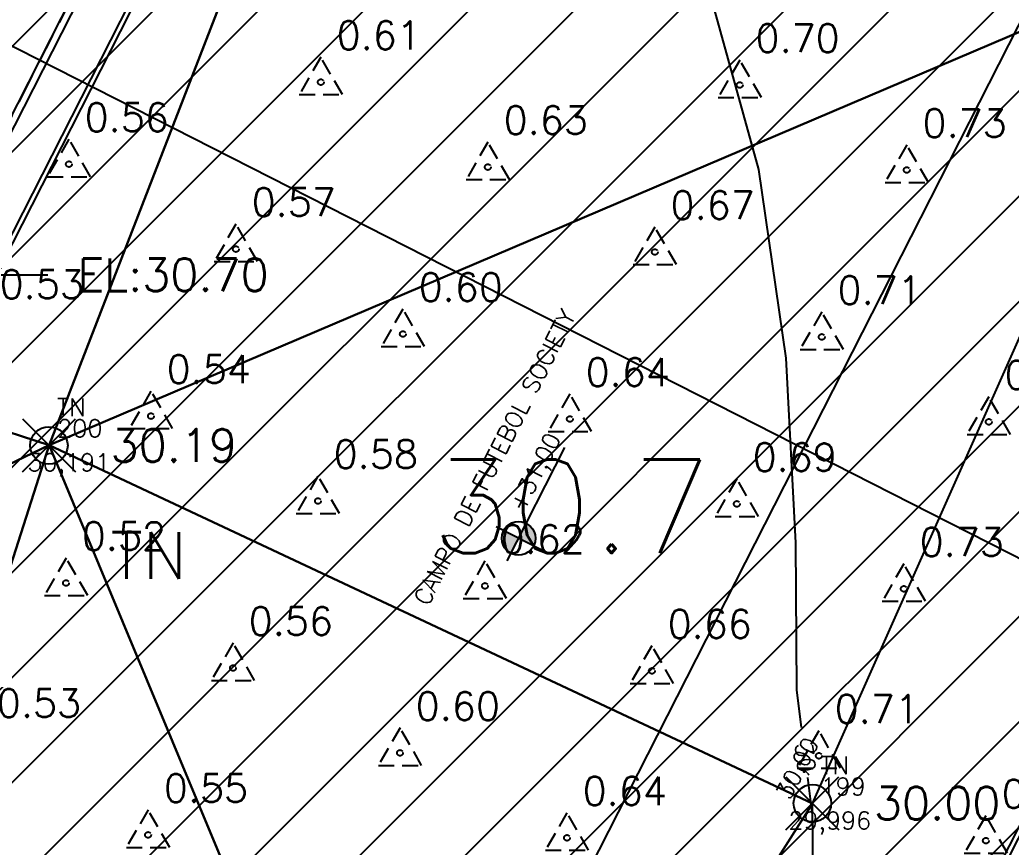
# Model space of a CAD drawing. Header units: metres. Extents: x 543100 to 543604, y 9574012 to 9574398.
# Drawn here: x 543252.59 to 543273.75, y 9574215.93 to 9574233.6 of the extents above; entities that cross this region are included whole.
import ezdxf
from ezdxf.enums import TextEntityAlignment as Align

# ---------------------------------------------------------------- set-up
doc = ezdxf.new("R2010")
doc.units = ezdxf.units.M
doc.header["$LTSCALE"] = 0.1
for name, pattern in [('CONTINUO', [0]), ('DASHED2', [9.524999999999999, 6.35, -3.175]), ('HIDDEN', [9.524999999999999, 6.35, -3.175])]:
    doc.linetypes.add(name, pattern=pattern)
for name, color, linetype in [('##C_TOPO_TEXT', 2, 'Continuous'), ('#C_TOPO_TEXT', 7, 'Continuous'), ('#PROJ_PLATOS', 2, 'HIDDEN'), ('_TN', 2, 'CONTINUO'), ('C-TOPO-TEXT', 7, 'Continuous'), ('CurvasTG', 7, 'CONTINUO'), ('HACHURA', 1, 'Continuous'), ('IMPL_EQUIPAMENTOS', 8, 'Continuous'), ('IMPL_NIVEL', 8, 'Continuous'), ('IMPL_TITULO', 8, 'Continuous'), ('IMPLANTAÇÃO', 1, 'Continuous'), ('MalhaTriTG', 7, 'CONTINUO'), ('PROJ_PLATOS', 2, 'DASHED2'), ('PROJ_TERRA_PERFIS', 2, 'Continuous'), ('TOPO_PONTOS', 2, 'Continuous'), ('V-NODE', 1, 'Continuous'), ('V-NODE-TEXT', 1, 'Continuous'), ('XREF_IMPLNTACAO', 2, 'Continuous')]:
    doc.layers.add(name, color=color, linetype=linetype)
doc.layers.get('IMPLANTAÇÃO').off()
doc.styles.add('COTA200', font='ROMANS.SHX')
doc.styles.add('ROMANS', font='romans', dxfattribs={"height": 0.2})
doc.styles.add('SIMPLEX', font='simplex', dxfattribs={"height": 0.2})
doc.styles.get("Standard").update_dxf_attribs({"font": 'simplex.shx'})

# ---------------------------------------------------------------- blocks, each defined once
blk = doc.blocks.new('A$C76815E95')
at = {"layer": 'HACHURA'}
h = blk.add_hatch(dxfattribs=at)
h.set_pattern_fill('ANSI31', color=1, scale=0.5, style=0)
h.set_pattern_definition([(45, (-56.71623454557266, -140.2760906778276), (-1.122532015133644, 1.122532015133644), [])])
h.paths.add_polyline_path([(78.50253660278395, -21.53023425675929), (78.1706479433924, -22.02040452882648), (30.00293476006482, -129.1186275184155), (23.85615117452107, -140.2760906778276), (-56.71623454557266, -83.83502537757158), (-56.29154449922498, -82.40403590723872), (-2.601691384217702, 20.28950879722834), (78.41679475666024, -21.48937489651144)])
blk = doc.blocks.new('nível-ct-04')
h = blk.add_hatch(color=8)
h.paths.add_polyline_path([(1.047825605148458, -1.31934870298603), (0.8978256051484581, -1.31934870298603), (0.8978256051484581, -1.469348702986029, 0.4142135623730958)])
h.paths.add_polyline_path([(0.8978256051484581, -1.169348702986028, 0.4142135623730958), (0.7478256051484582, -1.31934870298603), (0.8978256051484585, -1.31934870298603)])
for p, q in [((0.8978256051484581, -1.544348702986028), (0.8978256051484581, -1.094348702986029)), ((0.6728256051484585, -1.31934870298603), (1.803147779103823, -1.31934870298603))]:
    blk.add_line(p, q)
blk.add_circle((0.8978256051484581, -1.31934870298603), 0.15)
at = {"style": 'ROMANS'}
blk.add_attdef('0.00', (1.117159978211194, -1.257458989557616), '', height=0.15, dxfattribs=at)
blk = doc.blocks.new('A$C72AE6952')
at = {"layer": 'IMPL_EQUIPAMENTOS', "color": 1}
for p, q in [((48.6999996714876, 27.3000004645437), (-3.2852403819561e-07, 27.3000004645437)), ((48.54999967146432, 27.15000046417117), (0.1499996714410372, 27.15000046417117))]:
    blk.add_line(p, q, dxfattribs=at)
for points in [[(46.14999967144104, 1.150000464171171), (46.14999967144104, 26.15000046417117), (1.149999671441037, 26.15000046417117), (1.149999671441037, 1.150000464171171)], [(46.04999967146432, 1.250000463798642), (46.04999967146432, 26.0500004645437), (1.249999671475962, 26.0500004645437), (1.249999671475962, 1.250000463798642)]]:
    blk.add_lwpolyline(points, close=True, dxfattribs=at)
blk = doc.blocks.new('A$C00972E22')
at = {"layer": 'CurvasTG', "color": 1, "linetype": 'CONTINUO', "elevation": 30, "flags": 128}
blk.add_lwpolyline([(117.6496154170018, 142.5013180673122), (117.1979269015137, 143.169891949743), (115.7550252701622, 145.958679696545), (113.7834626680706, 149.3776925038546), (111.437512968434, 152.7074728477746), (108.9504651210736, 155.4211292900145), (106.8716683720704, 157.7620346993208), (105.8294870436657, 160.1661280356348), (106.189208481228, 162.9785066470504), (107.263812127756, 166.180901478976), (108.1032004470471, 169.6642018649727), (107.9720095691737, 173.3687920253724), (106.9938102785964, 177.433035697788), (105.5069070223253, 182.0447915047407), (103.7322442375589, 187.1890072766691), (101.4213262971025, 192.0389877185225), (98.20829756720923, 195.5651267524809), (93.93462908337824, 197.0537440553308), (89.27109858044423, 197.0548623409122), (85.09581046341918, 196.4344300907105), (82.0777287746314, 195.9360287487507), (80.04925609263591, 195.8137716539204), (78.6336546333041, 196.1994051150978), (77.52681821142323, 197.1498493608087), (76.7151670709718, 198.4227202516049), (76.25775305717252, 199.7008075658232), (76.18752785702236, 200.7351137567312), (76.43304253346287, 201.5494919605553), (76.89674799353816, 202.2360079959035), (77.59842109703459, 202.8554633725435), (79.02714251098223, 203.3436023928225), (81.789318861207, 203.6049050465226), (86.17230275156908, 203.5837286189198), (91.18723071482964, 203.3839395139366), (95.52618526597507, 203.1492814272642), (98.28503022086807, 203.0160595607013), (100.1747546067927, 203.0908251181245), (102.3101287472527, 203.472690820694), (105.4366890944075, 204.2740408424288), (108.8230365931522, 205.6603452097625), (111.3685383147094, 207.8103454131633), (112.3365886870306, 210.817917149514), (112.4466915691737, 214.4374729692936), (112.782378180651, 218.3385596238077), (114.1726569661405, 222.1797029022127), (116.4284452672582, 225.5753447171301), (119.1061376573052, 228.1289060059935), (121.8627777283546, 229.6116444636136), (124.7580051745754, 230.4661647919565), (127.9521087070461, 231.3029084373266), (131.4774916477036, 232.5620890781283), (134.8550157512072, 234.003009237349), (137.477657377487, 235.2147436663508), (138.9152249449398, 235.8904163744301), (139.4448551016394, 236.1393484212458), (139.5205165517982, 236.1749101448804)], dxfattribs=at)
at = {"layer": 'IMPL_EQUIPAMENTOS', "xscale": -1, "rotation": 90.00000000539993}
blk.add_blockref('A$C72AE6952', (123.9958832178963, 167.0364818684757), dxfattribs=at)
at = {"layer": 'IMPL_NIVEL', "xscale": 2.400000002235174, "yscale": 2.400000002235174, "zscale": 2.400000002235174, "rotation": 90}
blk.add_blockref('nível-ct-04', (107.2660513387527, 141.2047661468387), dxfattribs=at).add_auto_attribs({'0.00': '+31,00'})
at = {"layer": 'IMPL_TITULO', "color": 2, "style": 'COTA200'}
for s, p in [('CAMPO DE FUTEBOL SOCIETY', (109.1959581051487, 144.6718540750444)), ('30,00', (117.9612994727213, 141.6812197510153))]:
    blk.add_text(s, height=0.3600000000000001, rotation=90, dxfattribs=at).set_placement(p, align=Align.MIDDLE_CENTER)
blk = doc.blocks.new('Base_Implantacao')
at = {"layer": 'IMPLANTAÇÃO', "rotation": 333.0393706475627}
blk.add_blockref('A$C00972E22', (543099.8097354489, 9574144.815856133), dxfattribs=at)
at = {"layer": 'MalhaTriTG', "color": 132}
mesh = blk.add_polyface(dxfattribs=at)
corners = [(543176.729, 9574192.765, 30.868), (543180.502, 9574198.731, 30.876), (543167.061, 9574201.461, 31.347), (543165.999, 9574209.837, 31.42), (543180.461, 9574218.809, 31.176), (543198.271, 9574209.736, 30.556), (543183.119, 9574217.394, 30.998), (543196.284, 9574190.719, 30.635), (543214.869, 9574201.169, 30.374), (543202.877, 9574228.947, 30.531), (543218.951, 9574222.118, 30.361), (543234.05, 9574215.321, 30.261), (543230.544, 9574191.565, 30.227), (543174.98, 9574227.004, 31.33), (543184.667, 9574238.023, 31.282), (543171.161, 9574219.715, 31.378), (543196.349, 9574252.1, 31.162), (543200.318, 9574249.958, 30.749), (543180.842, 9574238.534, 31.317), (543172.773, 9574242.281, 31.61), (543181.592, 9574239.297, 31.451), (543177.486, 9574251.493, 31.583), (543187.66, 9574251.739, 31.282), (543174.643, 9574250.343, 31.617), (543209.413, 9574244.793, 30.556), (543223.881, 9574236.865, 30.379), (543238.336, 9574229.355, 30.188), (543221.894, 9574259.531, 30.495), (543253.212, 9574224.513, 30.191), (543259.882, 9574241.736, 30.032), (543240.585, 9574250.291, 30.176), (543248.6, 9574210.1, 30.139), (543261.591, 9574204.385, 30.088), (543248.316, 9574182.248, 30.087), (543269.51, 9574216.865, 29.996), (543277.509, 9574234.871, 29.901), (543270.435, 9574261.497, 30.138)]
mesh.append_faces([[corners[k] for k in face] for face in [(0, 1, 2), (3, 1, 4), (1, 5, 6), (1, 7, 5), (8, 5, 7), (6, 5, 9), (10, 8, 11), (5, 8, 10), (12, 11, 8), (4, 1, 6), (13, 4, 14), (4, 13, 15), (16, 14, 17), (13, 14, 18), (19, 18, 20), (18, 19, 13), (20, 18, 14), (19, 20, 21), (22, 20, 14), (19, 21, 23), (20, 22, 21), (14, 16, 22), (4, 6, 14), (9, 17, 14), (17, 9, 24), (9, 25, 24), (25, 9, 10), (26, 25, 10), (24, 25, 27), (6, 9, 14), (5, 10, 9), (26, 11, 28), (26, 29, 30), (25, 26, 30), (31, 11, 12), (32, 28, 31), (28, 29, 26), (11, 31, 28), (31, 33, 32), (28, 32, 34), (34, 35, 28), (29, 28, 35), (36, 29, 35), (11, 26, 10)]], dxfattribs={"color": 132})
mesh = blk.add_polyface(dxfattribs=at)
corners = [(543142.756, 9574194.541, 31.722), (543148.318, 9574190.698, 31.624), (543151.565, 9574196.499, 31.609), (543165.31, 9574192.044, 31.151), (543178.769, 9574179.812, 30.825), (543176.729, 9574192.765, 30.868), (543154.598, 9574198.364, 31.621), (543180.502, 9574198.731, 30.876), (543188.743, 9574184.577, 31), (543167.061, 9574201.461, 31.347), (543157.511, 9574198.838, 31.405), (543195.541, 9574163.399, 30.542), (543212.146, 9574141.696, 30.606), (543217.527, 9574151.083, 30.588), (543203.54, 9574153.613, 30.565), (543204.89, 9574166.147, 30.691), (543210.062, 9574160.14, 30.652), (543213.866, 9574164.081, 30.605), (543227.87, 9574138.514, 30.536), (543242.024, 9574164.941, 30.147), (543196.284, 9574190.719, 30.635), (543189.881, 9574180.728, 30.729), (543199.388, 9574171.327, 30.672), (543212.837, 9574183.447, 30.322), (543228.12, 9574178.146, 30.249), (543230.544, 9574191.565, 30.227), (543214.869, 9574201.169, 30.374), (543248.316, 9574182.248, 30.087), (543233.964, 9574136.193, 30.404), (543243.37, 9574169.714, 30.153), (543270.17, 9574136.639, 31.32), (543248.6, 9574210.1, 30.139), (543261.591, 9574204.385, 30.088), (543269.51, 9574216.865, 29.996)]
mesh.append_faces([[corners[k] for k in face] for face in [(0, 1, 2), (2, 1, 3), (3, 4, 5), (3, 6, 2), (7, 5, 8), (9, 3, 5), (3, 10, 6), (5, 4, 8), (3, 1, 4), (1, 11, 4), (12, 13, 14), (15, 11, 14), (16, 14, 13), (15, 14, 16), (16, 13, 17), (14, 11, 1), (13, 18, 19), (13, 19, 17), (20, 8, 21), (21, 8, 4), (22, 21, 11), (20, 21, 22), (20, 22, 23), (20, 7, 8), (23, 15, 17), (17, 15, 16), (19, 24, 17), (23, 17, 24), (23, 25, 26), (25, 23, 24), (26, 20, 23), (25, 24, 27), (23, 22, 15), (22, 11, 15), (11, 21, 4), (18, 28, 19), (19, 29, 24), (27, 24, 29), (19, 30, 29), (29, 30, 27), (27, 31, 25), (32, 27, 30), (30, 33, 32)]], dxfattribs={"color": 132})
blk = doc.blocks.new('*U40', base_point=(543269.51, 9574216.87, 29.996))
at = {"layer": 'V-NODE', "lineweight": -2}
for p, q in [((543268.944314575, 9574216.304314574, 29.996), (543270.075685425, 9574217.435685424, 29.996)), ((543268.944314575, 9574217.435685424, 29.996), (543270.075685425, 9574216.304314574, 29.996))]:
    blk.add_line(p, q, dxfattribs=at)
blk.add_circle((543269.51, 9574216.87, 29.996), 0.4, dxfattribs=at)
at = {"layer": 'V-NODE-TEXT', "linetype": 'ByBlock'}
for s, insert, char_height, attachment_point in [('30.00', (543270.825685425, 9574216.87), 0.7, 4), ('TN', (543270.825685425, 9574215.02), 1, 1)]:
    blk.add_mtext(s, dxfattribs=dict(at, insert=insert, char_height=char_height, attachment_point=attachment_point))
blk = doc.blocks.new('*U55', base_point=(543253.21, 9574224.51, 30.191))
at = {"layer": 'V-NODE', "lineweight": -2}
for p, q in [((543252.644314575, 9574223.944314575, 30.191), (543253.7756854249, 9574225.075685425, 30.191)), ((543252.644314575, 9574225.075685425, 30.191), (543253.7756854249, 9574223.944314575, 30.191))]:
    blk.add_line(p, q, dxfattribs=at)
blk.add_circle((543253.21, 9574224.51, 30.191), 0.4, dxfattribs=at)
at = {"layer": 'V-NODE-TEXT', "linetype": 'ByBlock'}
for s, insert, char_height, attachment_point in [('30.19', (543254.5256854249, 9574224.51), 0.7, 4), ('TN', (543254.5256854249, 9574222.66), 1, 1)]:
    blk.add_mtext(s, dxfattribs=dict(at, insert=insert, char_height=char_height, attachment_point=attachment_point))
blk = doc.blocks.new('STA')
blk.add_lwpolyline([(0, 0.9999999999999964), (-0.8660254037844339, -0.5000000000000036), (0.8660254037844339, -0.5000000000000036)], close=True)
blk.add_circle((0, 0), 0.1181215260333346)
blk = doc.blocks.new('SIMB_PONTO')
at = {"color": 0}
blk.add_point((0, 0), dxfattribs=at)
for tag in ['desc:', 'cota:', 'pto:']:
    blk.add_attdef(tag, (0, 0), '', height=1)

msp = doc.modelspace()

# ---------------------------------------------------------------- linework, layer by layer
at = {"layer": '#C_TOPO_TEXT', "color": 7, "linetype": 'Continuous', "lineweight": -3}
msp.add_line((543248.187480377, 9574228.155152004, 30.7), (543253.187480377, 9574228.155152004, 30.7), dxfattribs=at)
at = {"layer": '#PROJ_PLATOS', "elevation": 30.7, "flags": 128}
msp.add_lwpolyline([(543239.6477285884, 9574206.451578615), (543263.9807169884, 9574194.074355625), (543286.0602205647, 9574237.481502399), (543261.7272321656, 9574249.858725393)], close=True, dxfattribs=at)
at = {"layer": 'CurvasTG', "color": 2, "linetype": 'CONTINUO', "elevation": 30, "flags": 128}
for points in [[(543269.2799699021, 9574218.490120953), (543269.180488459, 9574219.29081877), (543269.1587792707, 9574222.430696303), (543268.9515951643, 9574226.371988276), (543268.3702569498, 9574230.40348465), (543267.3838182682, 9574233.949789347), (543266.5922640823, 9574236.978762116), (543266.753312186, 9574239.594076667), (543268.3490094603, 9574241.937711276), (543270.7587191362, 9574244.304862501), (543273.0861335321, 9574247.029031469), (543274.648780901, 9574250.390479445), (543275.6195332353, 9574254.45650827), (543276.3850984626, 9574259.241179919), (543277.1355840714, 9574264.630906744), (543277.274695797, 9574270.001502609), (543276.0095389358, 9574274.601131748), (543272.8752466706, 9574277.865551418), (543268.7190637268, 9574279.980890952), (543264.7162627162, 9574281.32087271), (543261.8002270862, 9574282.244970746), (543259.9367836259, 9574283.055665934), (543258.8498699602, 9574284.041190842), (543258.2942370777, 9574285.390154602), (543258.1478894226, 9574286.89267257), (543258.3196448027, 9574288.239236662), (543258.7259836145, 9574289.192971239), (543259.3140366074, 9574289.807530425), (543260.0385971201, 9574290.209200794), (543260.9448587045, 9574290.443209443), (543262.4396157678, 9574290.230545614), (543265.0200629316, 9574289.21113907), (543268.9170956294, 9574287.205115048), (543273.2964125443, 9574284.753380658), (543277.057413172, 9574282.577038476), (543279.4560222084, 9574281.207495397), (543281.1742651525, 9574280.41737558), (543283.2506927039, 9574279.789607503), (543286.4007676524, 9574279.086351305), (543290.04760115, 9574278.786693789), (543293.2912164388, 9574279.54895342), (543295.5176247031, 9574281.790764187), (543297.2567888974, 9574284.967022186), (543299.3246599188, 9574288.291939031), (543302.3053311972, 9574291.085298212), (543305.8554662978, 9574293.089170704), (543309.3998713195, 9574294.151199346), (543312.5291561895, 9574294.22299088), (543315.4971461495, 9574293.672007626), (543318.7234702698, 9574292.969675811), (543322.4365934775, 9574292.493674964), (543326.1003241277, 9574292.246697836), (543328.9873064318, 9574292.137690492), (543330.5749719071, 9574292.088168213), (543331.1599012926, 9574292.06992316), (543331.2434626335, 9574292.067316726)], [(543269.2799698897, 9574218.490120957), (543269.1804884465, 9574219.290818773), (543269.1587792583, 9574222.430696307), (543268.9515951518, 9574226.37198828), (543268.3702569373, 9574230.403484654), (543267.3838182557, 9574233.94978935), (543266.5922640698, 9574236.97876212), (543266.7533121735, 9574239.59407667), (543268.3490094478, 9574241.93771128), (543270.7587191238, 9574244.304862505), (543273.0861335197, 9574247.029031472), (543274.6487808885, 9574250.39047945), (543275.6195332229, 9574254.456508273), (543276.3850984501, 9574259.241179923), (543277.1355840589, 9574264.630906748), (543277.2746957846, 9574270.001502613), (543276.0095389234, 9574274.601131752), (543272.8752466581, 9574277.865551421), (543268.7190637144, 9574279.980890956), (543264.7162627038, 9574281.320872713), (543261.8002270737, 9574282.24497075), (543259.9367836134, 9574283.055665938), (543258.8498699478, 9574284.041190846), (543258.2942370652, 9574285.390154606), (543258.1478894101, 9574286.892672574), (543258.3196447903, 9574288.239236666), (543258.725983602, 9574289.192971243), (543259.3140365949, 9574289.80753043), (543260.0385971076, 9574290.209200798), (543260.944858692, 9574290.443209447), (543262.4396157553, 9574290.230545618), (543265.0200629191, 9574289.211139074), (543268.9170956169, 9574287.205115052), (543273.2964125319, 9574284.753380662), (543277.0574131595, 9574282.57703848), (543279.456022196, 9574281.2074954), (543281.1742651401, 9574280.417375583), (543283.2506926914, 9574279.789607506), (543286.40076764, 9574279.086351309), (543290.0476011375, 9574278.786693793), (543293.2912164263, 9574279.548953423), (543295.5176246907, 9574281.79076419), (543297.256788885, 9574284.96702219), (543299.3246599063, 9574288.291939035), (543302.3053311848, 9574291.085298216), (543305.8554662854, 9574293.089170707), (543309.3998713071, 9574294.15119935), (543312.5291561771, 9574294.222990884), (543315.4971461371, 9574293.67200763), (543318.7234702574, 9574292.969675815), (543322.436593465, 9574292.493674967), (543326.1003241153, 9574292.24669784), (543328.9873064193, 9574292.137690496), (543330.5749718946, 9574292.088168217), (543331.1599012802, 9574292.069923164), (543331.243462621, 9574292.06731673)], [(543269.2799699021, 9574218.490120953), (543269.180488459, 9574219.29081877), (543269.1587792707, 9574222.430696303), (543268.9515951643, 9574226.371988276), (543268.3702569498, 9574230.40348465), (543267.3838182682, 9574233.949789347), (543266.5922640823, 9574236.978762116), (543266.753312186, 9574239.594076667), (543268.3490094603, 9574241.937711276), (543270.7587191362, 9574244.304862501), (543273.0861335321, 9574247.029031469), (543274.648780901, 9574250.390479445), (543275.6195332353, 9574254.45650827), (543276.3850984626, 9574259.241179919), (543277.1355840714, 9574264.630906744), (543277.274695797, 9574270.001502609), (543276.0095389358, 9574274.601131748), (543272.8752466706, 9574277.865551418), (543268.7190637268, 9574279.980890952), (543264.7162627162, 9574281.32087271), (543261.8002270862, 9574282.244970746), (543259.9367836259, 9574283.055665934), (543258.8498699602, 9574284.041190842), (543258.2942370777, 9574285.390154602), (543258.1478894226, 9574286.89267257), (543258.3196448027, 9574288.239236662), (543258.7259836145, 9574289.192971239), (543259.3140366074, 9574289.807530425), (543260.0385971201, 9574290.209200794), (543260.9448587045, 9574290.443209443), (543262.4396157678, 9574290.230545614), (543265.0200629316, 9574289.21113907), (543268.9170956294, 9574287.205115048), (543273.2964125443, 9574284.753380658), (543277.057413172, 9574282.577038476), (543279.4560222084, 9574281.207495397), (543281.1742651525, 9574280.41737558), (543283.2506927039, 9574279.789607503), (543286.4007676524, 9574279.086351305), (543290.04760115, 9574278.786693789), (543293.2912164388, 9574279.54895342), (543295.5176247031, 9574281.790764187), (543297.2567888974, 9574284.967022186), (543299.3246599188, 9574288.291939031), (543302.3053311972, 9574291.085298212), (543305.8554662978, 9574293.089170704), (543309.3998713195, 9574294.151199346), (543312.5291561895, 9574294.22299088), (543315.4971461495, 9574293.672007626), (543318.7234702698, 9574292.969675811), (543322.4365934775, 9574292.493674964), (543326.1003241277, 9574292.246697836), (543328.9873064318, 9574292.137690492), (543330.5749719071, 9574292.088168213), (543331.1599012926, 9574292.06992316), (543331.2434626335, 9574292.067316726)], [(543269.5119939577, 9574216.622625377), (543269.4125125145, 9574217.423323194)]]:
    msp.add_lwpolyline(points, dxfattribs=at)
at = {"layer": 'PROJ_TERRA_PERFIS', "flags": 128}
msp.add_lwpolyline([(543305.7593214898, 9574296.106710358), (543231.0006581296, 9574149.134995649)], dxfattribs=at)
at = {"layer": 'PROJ_TERRA_PERFIS', "elevation": 31, "flags": 128}
msp.add_lwpolyline([(543187.4513423848, 9574266.09293951), (543308.0981957699, 9574204.724685654)], dxfattribs=at)

# ---------------------------------------------------------------- block references
at = {"layer": '_TN', "color": 3}
ref = msp.add_blockref('SIMB_PONTO', (543253.212, 9574224.513), dxfattribs=at)
ref.add_attrib('PONTO', '200', (543253.3870000001, 9574224.688000001), dxfattribs={"layer": '0', "color": 1, "height": 0.375, "style": 'SIMPLEX'})
ref.add_attrib('DESC', 'TN', (543253.3870000001, 9574225.138), dxfattribs={"layer": '0', "color": 4, "height": 0.375, "style": 'SIMPLEX'})
ref.add_attrib('COTA', '30,191', (543252.7495000002, 9574223.963), dxfattribs={"layer": '0', "color": 2, "height": 0.375, "style": 'SIMPLEX'})
ref = msp.add_blockref('SIMB_PONTO', (543269.51, 9574216.865), dxfattribs=at)
ref.add_attrib('PONTO', '199', (543269.685, 9574217.040000001), dxfattribs={"layer": '0', "color": 1, "height": 0.375, "style": 'SIMPLEX'})
ref.add_attrib('DESC', 'TN', (543269.685, 9574217.49), dxfattribs={"layer": '0', "color": 4, "height": 0.375, "style": 'SIMPLEX'})
ref.add_attrib('COTA', '29,996', (543268.9975, 9574216.315), dxfattribs={"layer": '0', "color": 2, "height": 0.375, "style": 'SIMPLEX'})
at = {"layer": 'HACHURA', "color": 1}
msp.add_blockref('A$C76815E95', (543230.4314724284, 9574294.974200036, -0.07163635617761699), dxfattribs=at)
at = {"layer": 'PROJ_PLATOS', "color": 2, "linetype": 'Continuous', "lineweight": -3, "xscale": 0.5333333333333333, "yscale": 0.5333333333333333, "zscale": 0.5333333333333333}
for p in [(543259.0154641494, 9574232.268113162, 0.6082663232242846), (543267.9595228862, 9574232.20636113, 0.7008653874283532), (543253.636678501, 9574230.516352635, 0.5596937386813775), (543262.5807372377, 9574230.454600602, 0.6343387072146467), (543271.5247959745, 9574230.39284857, 0.7319044938684307), (543257.2019515893, 9574228.702840073, 0.5710860802295479), (543266.1460103261, 9574228.641088042, 0.670432956865666), (543260.7672246777, 9574226.889327513, 0.6032506391951589), (543269.7112834144, 9574226.827575482, 0.708615105515126), (543255.3884390292, 9574225.137566986, 0.5360683215262328), (543264.332497766, 9574225.075814953, 0.6434790807462519), (543273.2765565028, 9574225.014062922, 0.7461680567190173), (543258.9537121176, 9574223.324054426, 0.5777495406005705), (543267.8977708544, 9574223.262302393, 0.6853212975066539), (543253.5749264692, 9574221.572293898, 0.5222775664888498), (543262.5189852059, 9574221.510541866, 0.6203348999424251), (543271.4630439427, 9574221.448789833, 0.7270829592043916), (543257.1401995575, 9574219.758781338, 0.5565115139312476), (543266.0842582943, 9574219.697029306, 0.6620324445055321), (543260.7054726458, 9574217.945268776, 0.5991877296144528), (543269.6495313826, 9574217.883516746, 0.7052418462670081), (543255.3266869974, 9574216.193508249, 0.5488109773442192), (543264.2707457342, 9574216.131756216, 0.6418639452987247), (543273.214804471, 9574216.070004186, 0.6562888072625124)]:
    msp.add_blockref('STA', p, dxfattribs=at)
at = {"layer": 'TOPO_PONTOS'}
for name, p in [('*U55', (543253.21, 9574224.51, 30.191)), ('*U40', (543269.51, 9574216.87, 29.996))]:
    msp.add_blockref(name, p, dxfattribs=at)
at = {"layer": 'XREF_IMPLNTACAO'}
msp.add_blockref('Base_Implantacao', (0, 0), dxfattribs=at)

# ---------------------------------------------------------------- texts
at = {"layer": '##C_TOPO_TEXT'}
msp.add_text('30.7', height=2, dxfattribs=at).set_placement((543261.365257333, 9574222.213341272))
at = {"layer": '#C_TOPO_TEXT', "color": 7, "linetype": 'Continuous', "lineweight": -3, "insert": (543253.822480377, 9574228.155152004), "char_height": 0.7, "attachment_point": 4}
msp.add_mtext('EL:30.70', dxfattribs=at)
at = {"layer": 'C-TOPO-TEXT', "color": 7, "linetype": 'Continuous', "lineweight": -3, "char_height": 0.6, "attachment_point": 4}
for s, insert in [('0.61', (543259.3504641494, 9574233.268113162)), ('0.70', (543268.2945228862, 9574233.20636113)), ('0.56', (543253.971678501, 9574231.516352635)), ('0.63', (543262.9157372377, 9574231.454600602)), ('0.73', (543271.8597959745, 9574231.39284857)), ('0.57', (543257.5369515893, 9574229.702840073)), ('0.67', (543266.4810103261, 9574229.641088042)), ('0.53', (543252.1581659409, 9574227.951079546)), ('0.60', (543261.1022246777, 9574227.889327513)), ('0.71', (543270.0462834144, 9574227.827575482)), ('0.54', (543255.7234390292, 9574226.137566986)), ('0.64', (543264.667497766, 9574226.075814953)), ('0.75', (543273.6115565028, 9574226.014062922)), ('0.58', (543259.2887121176, 9574224.324054426)), ('0.69', (543268.2327708544, 9574224.262302393)), ('0.52', (543253.9099264692, 9574222.572293898)), ('0.62', (543262.8539852059, 9574222.510541866)), ('0.73', (543271.7980439427, 9574222.448789833)), ('0.56', (543257.4751995575, 9574220.758781338)), ('0.66', (543266.4192582943, 9574220.697029306)), ('0.53', (543252.0964139091, 9574219.007020809)), ('0.60', (543261.0404726458, 9574218.945268776)), ('0.71', (543269.9845313826, 9574218.883516746)), ('0.55', (543255.6616869974, 9574217.193508249)), ('0.64', (543264.6057457342, 9574217.131756216)), ('0.66', (543273.549804471, 9574217.070004186))]:
    msp.add_mtext(s, dxfattribs=dict(at, insert=insert))
at = {"layer": 'CurvasTG', "color": 2, "style": 'SIMPLEX'}
msp.add_text('30', height=0.375, rotation=277.0823309970921, dxfattribs=at).set_placement((543269.1339727811, 9574218.144472878, 30))

# ---------------------------------------------------------------- meshes
at = {"layer": 'MalhaTriTG', "color": 132}
mesh = msp.add_polyface(dxfattribs=at)
corners = [(543176.729, 9574192.765, 30.868), (543180.502, 9574198.731, 30.876), (543167.061, 9574201.461, 31.347), (543165.999, 9574209.837, 31.42), (543180.461, 9574218.809, 31.176), (543198.271, 9574209.736, 30.556), (543183.119, 9574217.394, 30.998), (543196.284, 9574190.719, 30.635), (543214.869, 9574201.169, 30.374), (543202.877, 9574228.947, 30.531), (543218.951, 9574222.118, 30.361), (543234.05, 9574215.321, 30.261), (543230.544, 9574191.565, 30.227), (543174.98, 9574227.004, 31.33), (543184.667, 9574238.023, 31.282), (543171.161, 9574219.715, 31.378), (543196.349, 9574252.1, 31.162), (543200.318, 9574249.958, 30.749), (543180.842, 9574238.534, 31.317), (543172.773, 9574242.281, 31.61), (543181.592, 9574239.297, 31.451), (543177.486, 9574251.493, 31.583), (543187.66, 9574251.739, 31.282), (543174.643, 9574250.343, 31.617), (543209.413, 9574244.793, 30.556), (543223.881, 9574236.865, 30.379), (543238.336, 9574229.355, 30.188), (543221.894, 9574259.531, 30.495), (543253.212, 9574224.513, 30.191), (543259.882, 9574241.736, 30.032), (543240.585, 9574250.291, 30.176), (543248.6, 9574210.1, 30.139), (543261.591, 9574204.385, 30.088), (543248.316, 9574182.248, 30.087), (543269.51, 9574216.865, 29.996), (543277.509, 9574234.871, 29.901), (543270.435, 9574261.497, 30.138)]
mesh.append_faces([[corners[k] for k in face] for face in [(0, 1, 2), (3, 1, 4), (1, 5, 6), (1, 7, 5), (8, 5, 7), (6, 5, 9), (10, 8, 11), (5, 8, 10), (12, 11, 8), (4, 1, 6), (13, 4, 14), (4, 13, 15), (16, 14, 17), (13, 14, 18), (19, 18, 20), (18, 19, 13), (20, 18, 14), (19, 20, 21), (22, 20, 14), (19, 21, 23), (20, 22, 21), (14, 16, 22), (4, 6, 14), (9, 17, 14), (17, 9, 24), (9, 25, 24), (25, 9, 10), (26, 25, 10), (24, 25, 27), (6, 9, 14), (5, 10, 9), (26, 11, 28), (26, 29, 30), (25, 26, 30), (31, 11, 12), (32, 28, 31), (28, 29, 26), (11, 31, 28), (31, 33, 32), (28, 32, 34), (34, 35, 28), (29, 28, 35), (36, 29, 35), (11, 26, 10)]], dxfattribs={"color": 132})
mesh = msp.add_polyface(dxfattribs=at)
corners = [(543142.756, 9574194.541, 31.722), (543148.318, 9574190.698, 31.624), (543151.565, 9574196.499, 31.609), (543165.31, 9574192.044, 31.151), (543178.769, 9574179.812, 30.825), (543176.729, 9574192.765, 30.868), (543154.598, 9574198.364, 31.621), (543180.502, 9574198.731, 30.876), (543188.743, 9574184.577, 31), (543167.061, 9574201.461, 31.347), (543157.511, 9574198.838, 31.405), (543195.541, 9574163.399, 30.542), (543212.146, 9574141.696, 30.606), (543217.527, 9574151.083, 30.588), (543203.54, 9574153.613, 30.565), (543204.89, 9574166.147, 30.691), (543210.062, 9574160.14, 30.652), (543213.866, 9574164.081, 30.605), (543227.87, 9574138.514, 30.536), (543242.024, 9574164.941, 30.147), (543196.284, 9574190.719, 30.635), (543189.881, 9574180.728, 30.729), (543199.388, 9574171.327, 30.672), (543212.837, 9574183.447, 30.322), (543228.12, 9574178.146, 30.249), (543230.544, 9574191.565, 30.227), (543214.869, 9574201.169, 30.374), (543248.316, 9574182.248, 30.087), (543233.964, 9574136.193, 30.404), (543243.37, 9574169.714, 30.153), (543270.17, 9574136.639, 31.32), (543248.6, 9574210.1, 30.139), (543261.591, 9574204.385, 30.088), (543269.51, 9574216.865, 29.996)]
mesh.append_faces([[corners[k] for k in face] for face in [(0, 1, 2), (2, 1, 3), (3, 4, 5), (3, 6, 2), (7, 5, 8), (9, 3, 5), (3, 10, 6), (5, 4, 8), (3, 1, 4), (1, 11, 4), (12, 13, 14), (15, 11, 14), (16, 14, 13), (15, 14, 16), (16, 13, 17), (14, 11, 1), (13, 18, 19), (13, 19, 17), (20, 8, 21), (21, 8, 4), (22, 21, 11), (20, 21, 22), (20, 22, 23), (20, 7, 8), (23, 15, 17), (17, 15, 16), (19, 24, 17), (23, 17, 24), (23, 25, 26), (25, 23, 24), (26, 20, 23), (25, 24, 27), (23, 22, 15), (22, 11, 15), (11, 21, 4), (18, 28, 19), (19, 29, 24), (27, 24, 29), (19, 30, 29), (29, 30, 27), (27, 31, 25), (32, 27, 30), (30, 33, 32)]], dxfattribs={"color": 132})

doc.saveas('drawing.dxf')
